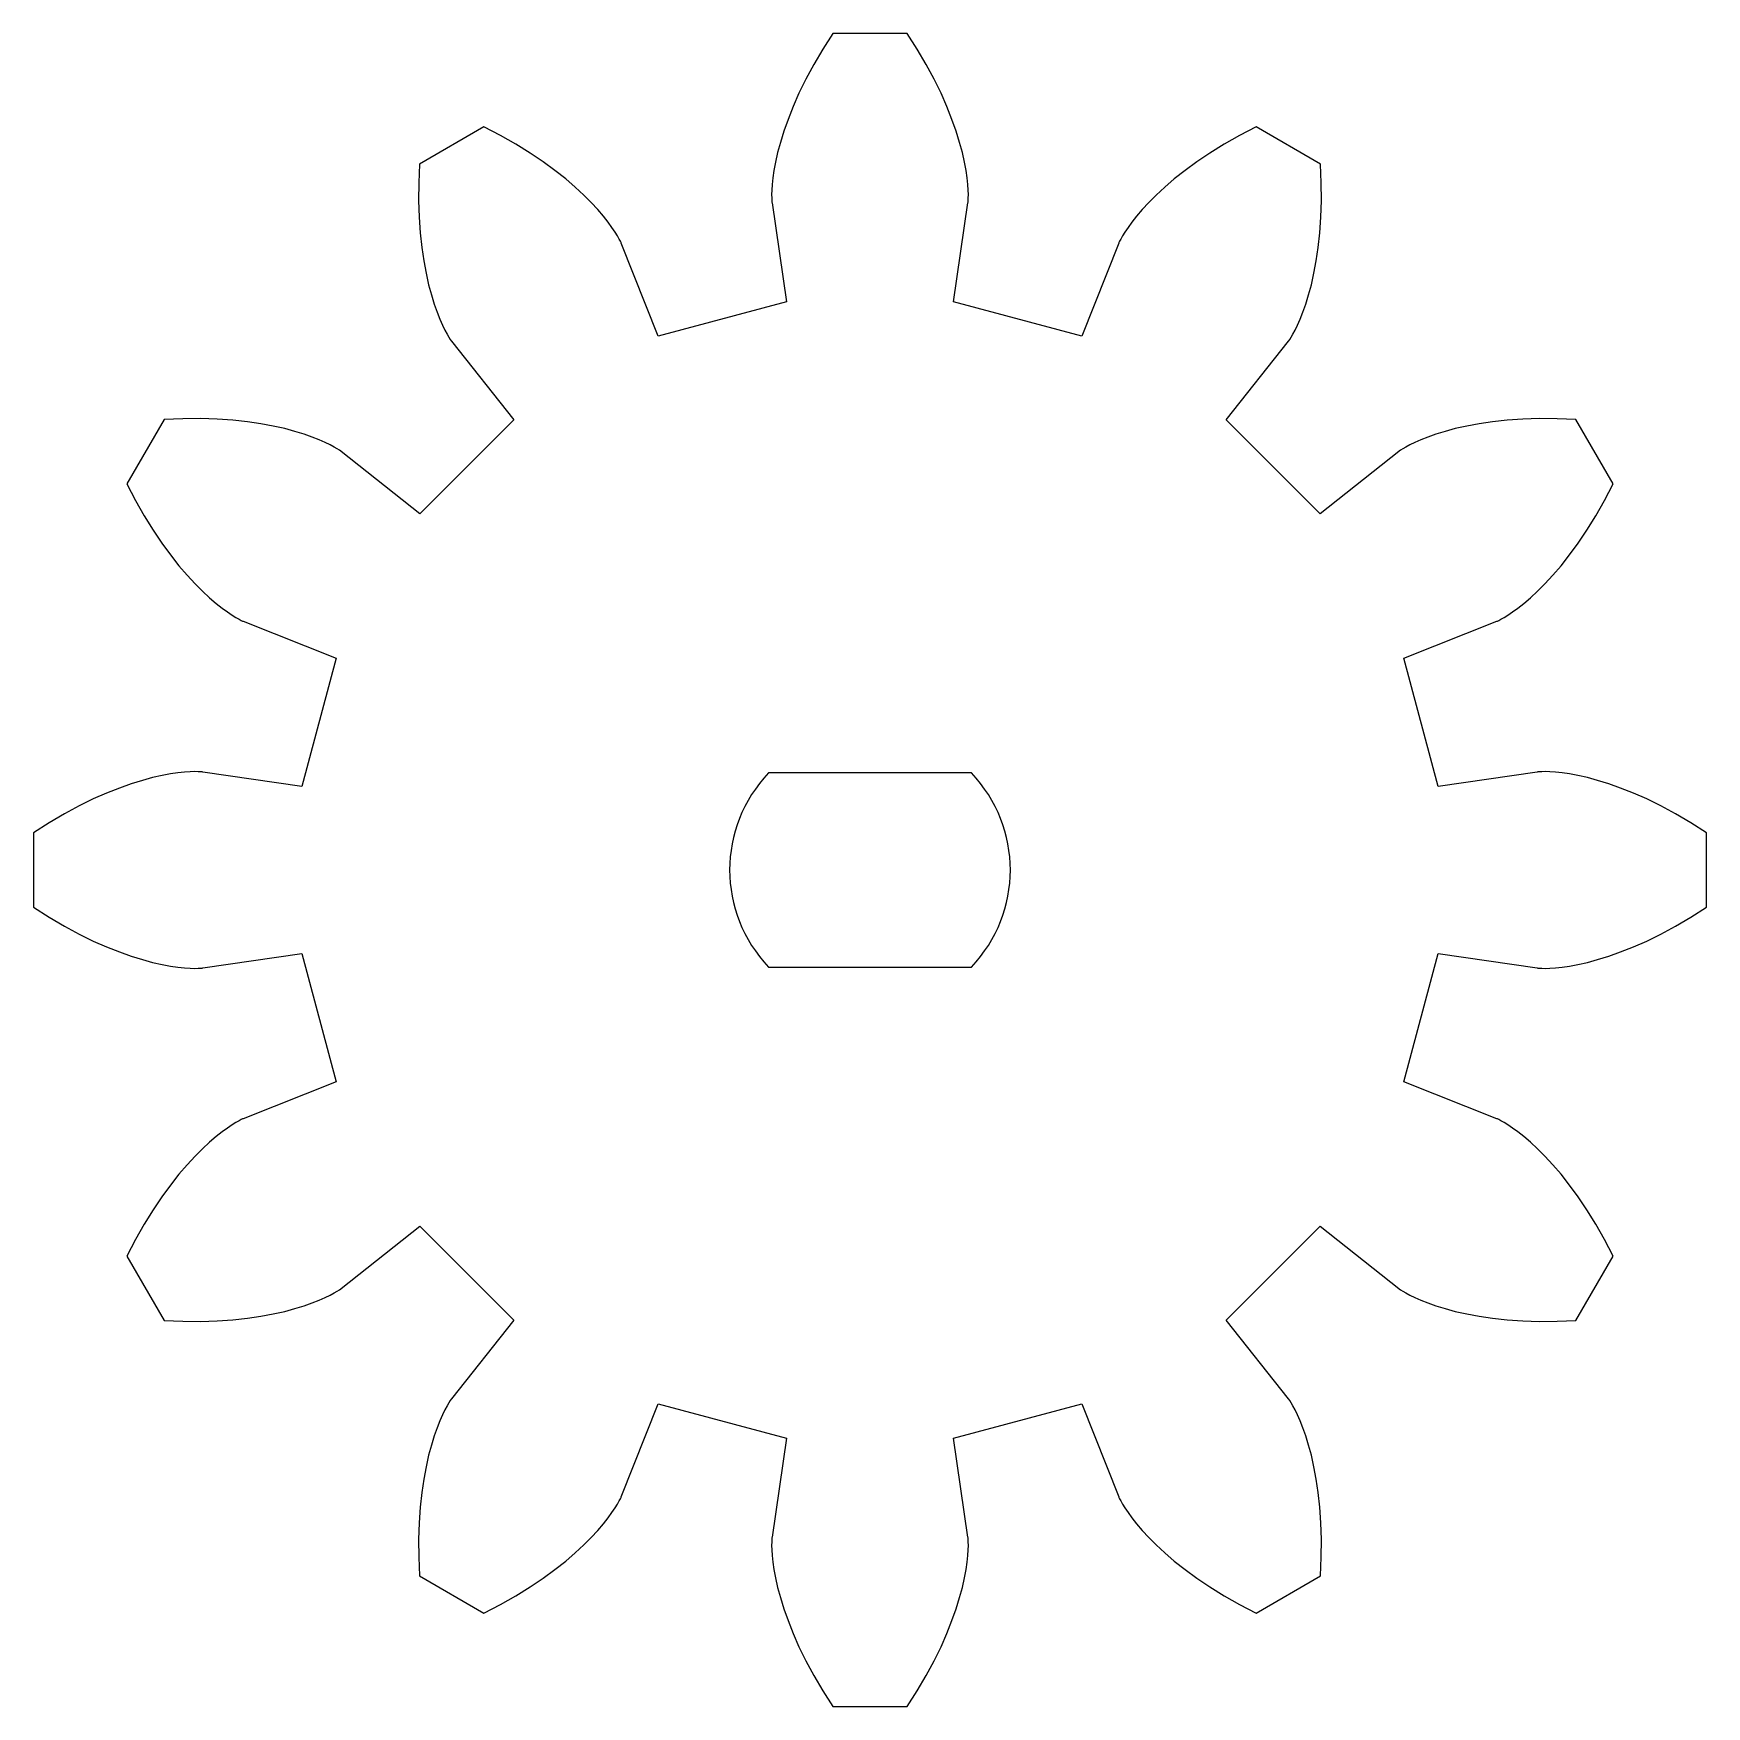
# Model space of a CAD drawing. Header units: millimetres. Extents: x -15.7 to 15.7, y -15.7 to 15.7.
import ezdxf

# ---------------------------------------------------------------- set-up
doc = ezdxf.new("R2010")
doc.units = ezdxf.units.MM

msp = doc.modelspace()

# ---------------------------------------------------------------- linework, layer by layer
at = {"color": 7, "linetype": 'Continuous', "lineweight": 25}
for p, q in [((-0.698, 15.735), (-0.888, 15.438)), ((0.698, 15.735), (-0.698, 15.735)), ((0.888, 15.438), (0.698, 15.735)), ((-0.888, 15.438), (-1.057, 15.151)), ((1.057, 15.151), (0.888, 15.438)), ((-1.057, 15.151), (-1.206, 14.875)), ((1.206, 14.875), (1.057, 15.151)), ((-1.206, 14.875), (-1.336, 14.61)), ((1.336, 14.61), (1.206, 14.875)), ((-1.336, 14.61), (-1.447, 14.358)), ((1.447, 14.358), (1.336, 14.61)), ((-1.447, 14.358), (-1.542, 14.119)), ((1.542, 14.119), (1.447, 14.358)), ((-7.263, 13.976), (-8.472, 13.277)), ((-6.95, 13.814), (-7.263, 13.976)), ((-1.621, 13.895), (-1.685, 13.686)), ((-1.542, 14.119), (-1.621, 13.895)), ((1.621, 13.895), (1.542, 14.119)), ((1.685, 13.686), (1.621, 13.895)), ((7.263, 13.976), (6.95, 13.814)), ((8.472, 13.277), (7.263, 13.976)), ((-6.66, 13.65), (-6.95, 13.814)), ((-6.393, 13.485), (-6.66, 13.65)), ((-1.685, 13.686), (-1.737, 13.493)), ((1.737, 13.493), (1.685, 13.686)), ((6.66, 13.65), (6.393, 13.485)), ((6.95, 13.814), (6.66, 13.65)), ((-8.472, 13.277), (-8.489, 12.926)), ((-6.148, 13.32), (-6.393, 13.485)), ((-5.926, 13.158), (-6.148, 13.32)), ((-1.777, 13.316), (-1.806, 13.157)), ((-1.737, 13.493), (-1.777, 13.316)), ((1.777, 13.316), (1.737, 13.493)), ((1.806, 13.157), (1.777, 13.316)), ((6.148, 13.32), (5.926, 13.158)), ((6.393, 13.485), (6.148, 13.32)), ((8.489, 12.926), (8.472, 13.277)), ((-8.489, 12.926), (-8.491, 12.593)), ((-5.724, 12.998), (-5.926, 13.158)), ((-5.544, 12.843), (-5.724, 12.998)), ((-1.827, 13.016), (-1.84, 12.893)), ((-1.806, 13.157), (-1.827, 13.016)), ((1.827, 13.016), (1.806, 13.157)), ((1.84, 12.893), (1.827, 13.016)), ((5.724, 12.998), (5.544, 12.843)), ((5.926, 13.158), (5.724, 12.998)), ((8.491, 12.593), (8.489, 12.926)), ((-8.491, 12.593), (-8.482, 12.279)), ((-5.383, 12.695), (-5.544, 12.843)), ((-5.242, 12.553), (-5.383, 12.695)), ((-1.847, 12.789), (-1.85, 12.703)), ((-1.85, 12.703), (-1.849, 12.637)), ((-1.849, 12.637), (-1.847, 12.589)), ((-1.84, 12.893), (-1.847, 12.789)), ((-1.847, 12.589), (-1.844, 12.561)), ((1.847, 12.789), (1.84, 12.893)), ((1.844, 12.561), (1.847, 12.589)), ((1.85, 12.703), (1.847, 12.789)), ((1.847, 12.589), (1.849, 12.637)), ((1.849, 12.637), (1.85, 12.703)), ((5.383, 12.695), (5.242, 12.553)), ((5.544, 12.843), (5.383, 12.695)), ((8.482, 12.279), (8.491, 12.593)), ((-8.482, 12.279), (-8.462, 11.985)), ((-5.12, 12.421), (-5.242, 12.553)), ((-5.014, 12.298), (-5.12, 12.421)), ((-4.926, 12.186), (-5.014, 12.298)), ((-1.844, 12.561), (-1.843, 12.551)), ((-1.843, 12.551), (-1.569, 10.685)), ((1.569, 10.685), (1.843, 12.551)), ((1.843, 12.551), (1.844, 12.561)), ((5.014, 12.298), (4.926, 12.186)), ((5.12, 12.421), (5.014, 12.298)), ((5.242, 12.553), (5.12, 12.421)), ((8.462, 11.985), (8.482, 12.279)), ((-8.462, 11.985), (-8.432, 11.711)), ((-4.853, 12.086), (-4.926, 12.186)), ((-4.795, 11.999), (-4.853, 12.086)), ((-4.75, 11.926), (-4.795, 11.999)), ((4.795, 11.999), (4.75, 11.926)), ((4.853, 12.086), (4.795, 11.999)), ((4.926, 12.186), (4.853, 12.086)), ((8.432, 11.711), (8.462, 11.985)), ((-8.432, 11.711), (-8.395, 11.457)), ((-4.717, 11.868), (-4.75, 11.926)), ((-4.695, 11.826), (-4.717, 11.868)), ((-4.683, 11.8), (-4.695, 11.826)), ((-4.679, 11.791), (-4.683, 11.8)), ((-3.984, 10.038), (-4.679, 11.791)), ((4.679, 11.791), (3.984, 10.038)), ((4.683, 11.8), (4.679, 11.791)), ((4.695, 11.826), (4.683, 11.8)), ((4.717, 11.868), (4.695, 11.826)), ((4.75, 11.926), (4.717, 11.868)), ((8.395, 11.457), (8.432, 11.711)), ((-8.395, 11.457), (-8.351, 11.223)), ((8.351, 11.223), (8.395, 11.457)), ((-8.351, 11.223), (-8.302, 11.009)), ((8.302, 11.009), (8.351, 11.223)), ((-8.302, 11.009), (-8.25, 10.817)), ((-8.25, 10.817), (-8.197, 10.644)), ((8.197, 10.644), (8.25, 10.817)), ((8.25, 10.817), (8.302, 11.009)), ((-8.197, 10.644), (-8.143, 10.491)), ((-8.143, 10.491), (-8.09, 10.359)), ((-1.569, 10.685), (-3.984, 10.038)), ((3.984, 10.038), (1.569, 10.685)), ((8.09, 10.359), (8.143, 10.491)), ((8.143, 10.491), (8.197, 10.644)), ((-8.09, 10.359), (-8.04, 10.246)), ((-8.04, 10.246), (-7.994, 10.152)), ((-7.994, 10.152), (-7.953, 10.077)), ((-7.953, 10.077), (-7.92, 10.019)), ((7.92, 10.019), (7.953, 10.077)), ((7.953, 10.077), (7.994, 10.152)), ((7.994, 10.152), (8.04, 10.246)), ((8.04, 10.246), (8.09, 10.359)), ((-7.92, 10.019), (-7.894, 9.979)), ((-7.894, 9.979), (-7.878, 9.956)), ((-7.878, 9.956), (-7.872, 9.948)), ((-7.872, 9.948), (-6.702, 8.469)), ((6.702, 8.469), (7.872, 9.948)), ((7.872, 9.948), (7.878, 9.956)), ((7.878, 9.956), (7.894, 9.979)), ((7.894, 9.979), (7.92, 10.019)), ((-13.277, 8.472), (-13.976, 7.263)), ((-12.926, 8.489), (-13.277, 8.472)), ((-12.593, 8.491), (-12.926, 8.489)), ((-12.279, 8.482), (-12.593, 8.491)), ((-11.985, 8.462), (-12.279, 8.482)), ((-11.711, 8.432), (-11.985, 8.462)), ((-11.457, 8.395), (-11.711, 8.432)), ((-11.223, 8.351), (-11.457, 8.395)), ((-11.009, 8.302), (-11.223, 8.351)), ((-10.817, 8.25), (-11.009, 8.302)), ((-10.644, 8.197), (-10.817, 8.25)), ((-10.491, 8.143), (-10.644, 8.197)), ((-6.702, 8.469), (-8.469, 6.702)), ((8.469, 6.702), (6.702, 8.469)), ((10.644, 8.197), (10.491, 8.143)), ((10.817, 8.25), (10.644, 8.197)), ((11.009, 8.302), (10.817, 8.25)), ((11.223, 8.351), (11.009, 8.302)), ((11.457, 8.395), (11.223, 8.351)), ((11.711, 8.432), (11.457, 8.395)), ((11.985, 8.462), (11.711, 8.432)), ((12.279, 8.482), (11.985, 8.462)), ((12.593, 8.491), (12.279, 8.482)), ((12.926, 8.489), (12.593, 8.491)), ((13.277, 8.472), (12.926, 8.489)), ((13.976, 7.263), (13.277, 8.472)), ((-10.359, 8.09), (-10.491, 8.143)), ((-10.246, 8.04), (-10.359, 8.09)), ((-10.152, 7.994), (-10.246, 8.04)), ((-10.077, 7.953), (-10.152, 7.994)), ((-10.019, 7.92), (-10.077, 7.953)), ((-9.979, 7.894), (-10.019, 7.92)), ((-9.956, 7.878), (-9.979, 7.894)), ((-9.948, 7.872), (-9.956, 7.878)), ((-8.469, 6.702), (-9.948, 7.872)), ((9.948, 7.872), (8.469, 6.702)), ((9.956, 7.878), (9.948, 7.872)), ((9.979, 7.894), (9.956, 7.878)), ((10.019, 7.92), (9.979, 7.894)), ((10.077, 7.953), (10.019, 7.92)), ((10.152, 7.994), (10.077, 7.953)), ((10.246, 8.04), (10.152, 7.994)), ((10.359, 8.09), (10.246, 8.04)), ((10.491, 8.143), (10.359, 8.09)), ((-13.976, 7.263), (-13.814, 6.95)), ((13.814, 6.95), (13.976, 7.263)), ((-13.814, 6.95), (-13.65, 6.66)), ((13.65, 6.66), (13.814, 6.95)), ((-13.65, 6.66), (-13.485, 6.393)), ((13.485, 6.393), (13.65, 6.66)), ((-13.485, 6.393), (-13.32, 6.148)), ((13.32, 6.148), (13.485, 6.393)), ((-13.32, 6.148), (-13.158, 5.926)), ((13.158, 5.926), (13.32, 6.148)), ((-13.158, 5.926), (-12.998, 5.724)), ((-12.998, 5.724), (-12.843, 5.544)), ((12.843, 5.544), (12.998, 5.724)), ((12.998, 5.724), (13.158, 5.926)), ((-12.843, 5.544), (-12.695, 5.383)), ((-12.695, 5.383), (-12.553, 5.242)), ((12.553, 5.242), (12.695, 5.383)), ((12.695, 5.383), (12.843, 5.544)), ((-12.553, 5.242), (-12.421, 5.12)), ((-12.421, 5.12), (-12.298, 5.014)), ((12.298, 5.014), (12.421, 5.12)), ((12.421, 5.12), (12.553, 5.242)), ((-12.298, 5.014), (-12.186, 4.926)), ((-12.186, 4.926), (-12.086, 4.853)), ((-12.086, 4.853), (-11.999, 4.795)), ((-11.999, 4.795), (-11.926, 4.75)), ((-11.926, 4.75), (-11.868, 4.717)), ((11.868, 4.717), (11.926, 4.75)), ((11.926, 4.75), (11.999, 4.795)), ((11.999, 4.795), (12.086, 4.853)), ((12.086, 4.853), (12.186, 4.926)), ((12.186, 4.926), (12.298, 5.014)), ((-11.868, 4.717), (-11.826, 4.695)), ((-11.826, 4.695), (-11.8, 4.683)), ((-11.8, 4.683), (-11.791, 4.679)), ((-11.791, 4.679), (-10.038, 3.984)), ((10.038, 3.984), (11.791, 4.679)), ((11.791, 4.679), (11.8, 4.683)), ((11.8, 4.683), (11.826, 4.695)), ((11.826, 4.695), (11.868, 4.717)), ((-10.038, 3.984), (-10.685, 1.569)), ((10.685, 1.569), (10.038, 3.984)), ((-13.895, 1.621), (-14.119, 1.542)), ((-13.686, 1.685), (-13.895, 1.621)), ((-13.493, 1.737), (-13.686, 1.685)), ((-13.316, 1.777), (-13.493, 1.737)), ((-13.157, 1.806), (-13.316, 1.777)), ((-13.016, 1.827), (-13.157, 1.806)), ((-12.893, 1.84), (-13.016, 1.827)), ((-12.789, 1.847), (-12.893, 1.84)), ((-12.703, 1.85), (-12.789, 1.847)), ((-12.637, 1.849), (-12.703, 1.85)), ((-12.589, 1.847), (-12.637, 1.849)), ((-12.561, 1.844), (-12.589, 1.847)), ((-12.551, 1.843), (-12.561, 1.844)), ((-10.685, 1.569), (-12.551, 1.843)), ((1.908, 1.825), (-1.908, 1.825)), ((12.551, 1.843), (10.685, 1.569)), ((12.561, 1.844), (12.551, 1.843)), ((12.589, 1.847), (12.561, 1.844)), ((12.637, 1.849), (12.589, 1.847)), ((12.703, 1.85), (12.637, 1.849)), ((12.789, 1.847), (12.703, 1.85)), ((12.893, 1.84), (12.789, 1.847)), ((13.016, 1.827), (12.893, 1.84)), ((13.157, 1.806), (13.016, 1.827)), ((13.316, 1.777), (13.157, 1.806)), ((13.493, 1.737), (13.316, 1.777)), ((13.686, 1.685), (13.493, 1.737)), ((13.895, 1.621), (13.686, 1.685)), ((14.119, 1.542), (13.895, 1.621)), ((-14.61, 1.336), (-14.875, 1.206)), ((-14.358, 1.447), (-14.61, 1.336)), ((-14.119, 1.542), (-14.358, 1.447)), ((14.358, 1.447), (14.119, 1.542)), ((14.61, 1.336), (14.358, 1.447)), ((14.875, 1.206), (14.61, 1.336)), ((-15.151, 1.057), (-15.438, 0.888)), ((-14.875, 1.206), (-15.151, 1.057)), ((15.151, 1.057), (14.875, 1.206)), ((15.438, 0.888), (15.151, 1.057)), ((-15.438, 0.888), (-15.735, 0.698)), ((-15.735, 0.698), (-15.735, -0.698)), ((15.735, 0.698), (15.438, 0.888)), ((15.735, -0.698), (15.735, 0.698)), ((-15.735, -0.698), (-15.438, -0.888)), ((-15.438, -0.888), (-15.151, -1.057)), ((15.151, -1.057), (15.438, -0.888)), ((15.438, -0.888), (15.735, -0.698)), ((-15.151, -1.057), (-14.875, -1.206)), ((-14.875, -1.206), (-14.61, -1.336)), ((14.61, -1.336), (14.875, -1.206)), ((14.875, -1.206), (15.151, -1.057)), ((-14.61, -1.336), (-14.358, -1.447)), ((-14.358, -1.447), (-14.119, -1.542)), ((-14.119, -1.542), (-13.895, -1.621)), ((-12.551, -1.843), (-10.685, -1.569)), ((-10.685, -1.569), (-10.038, -3.984)), ((10.038, -3.984), (10.685, -1.569)), ((10.685, -1.569), (12.551, -1.843)), ((13.895, -1.621), (14.119, -1.542)), ((14.119, -1.542), (14.358, -1.447)), ((14.358, -1.447), (14.61, -1.336)), ((-13.895, -1.621), (-13.686, -1.685)), ((-13.686, -1.685), (-13.493, -1.737)), ((-13.493, -1.737), (-13.316, -1.777)), ((-13.316, -1.777), (-13.157, -1.806)), ((-13.157, -1.806), (-13.016, -1.827)), ((-13.016, -1.827), (-12.893, -1.84)), ((-12.893, -1.84), (-12.789, -1.847)), ((-12.789, -1.847), (-12.703, -1.85)), ((-12.703, -1.85), (-12.637, -1.849)), ((-12.637, -1.849), (-12.589, -1.847)), ((-12.589, -1.847), (-12.561, -1.844)), ((-12.561, -1.844), (-12.551, -1.843)), ((-1.908, -1.825), (1.908, -1.825)), ((12.551, -1.843), (12.561, -1.844)), ((12.561, -1.844), (12.589, -1.847)), ((12.589, -1.847), (12.637, -1.849)), ((12.637, -1.849), (12.703, -1.85)), ((12.703, -1.85), (12.789, -1.847)), ((12.789, -1.847), (12.893, -1.84)), ((12.893, -1.84), (13.016, -1.827)), ((13.016, -1.827), (13.157, -1.806)), ((13.157, -1.806), (13.316, -1.777)), ((13.316, -1.777), (13.493, -1.737)), ((13.493, -1.737), (13.686, -1.685)), ((13.686, -1.685), (13.895, -1.621)), ((-10.038, -3.984), (-11.791, -4.679)), ((11.791, -4.679), (10.038, -3.984)), ((-11.868, -4.717), (-11.926, -4.75)), ((-11.826, -4.695), (-11.868, -4.717)), ((-11.8, -4.683), (-11.826, -4.695)), ((-11.791, -4.679), (-11.8, -4.683)), ((11.8, -4.683), (11.791, -4.679)), ((11.826, -4.695), (11.8, -4.683)), ((11.868, -4.717), (11.826, -4.695)), ((11.926, -4.75), (11.868, -4.717)), ((-12.298, -5.014), (-12.421, -5.12)), ((-12.186, -4.926), (-12.298, -5.014)), ((-12.086, -4.853), (-12.186, -4.926)), ((-11.999, -4.795), (-12.086, -4.853)), ((-11.926, -4.75), (-11.999, -4.795)), ((11.999, -4.795), (11.926, -4.75)), ((12.086, -4.853), (11.999, -4.795)), ((12.186, -4.926), (12.086, -4.853)), ((12.298, -5.014), (12.186, -4.926)), ((12.421, -5.12), (12.298, -5.014)), ((-12.553, -5.242), (-12.695, -5.383)), ((-12.421, -5.12), (-12.553, -5.242)), ((12.553, -5.242), (12.421, -5.12)), ((12.695, -5.383), (12.553, -5.242)), ((-12.843, -5.544), (-12.998, -5.724)), ((-12.695, -5.383), (-12.843, -5.544)), ((12.843, -5.544), (12.695, -5.383)), ((12.998, -5.724), (12.843, -5.544)), ((-13.158, -5.926), (-13.32, -6.148)), ((-12.998, -5.724), (-13.158, -5.926)), ((13.158, -5.926), (12.998, -5.724)), ((13.32, -6.148), (13.158, -5.926)), ((-13.32, -6.148), (-13.485, -6.393)), ((13.485, -6.393), (13.32, -6.148)), ((-13.485, -6.393), (-13.65, -6.66)), ((13.65, -6.66), (13.485, -6.393)), ((-13.65, -6.66), (-13.814, -6.95)), ((-9.948, -7.872), (-8.469, -6.702)), ((-8.469, -6.702), (-6.702, -8.469)), ((6.702, -8.469), (8.469, -6.702)), ((8.469, -6.702), (9.948, -7.872)), ((13.814, -6.95), (13.65, -6.66)), ((-13.814, -6.95), (-13.976, -7.263)), ((13.976, -7.263), (13.814, -6.95)), ((-13.976, -7.263), (-13.277, -8.472)), ((13.277, -8.472), (13.976, -7.263)), ((-10.644, -8.197), (-10.491, -8.143)), ((-10.491, -8.143), (-10.359, -8.09)), ((-10.359, -8.09), (-10.246, -8.04)), ((-10.246, -8.04), (-10.152, -7.994)), ((-10.152, -7.994), (-10.077, -7.953)), ((-10.077, -7.953), (-10.019, -7.92)), ((-10.019, -7.92), (-9.979, -7.894)), ((-9.979, -7.894), (-9.956, -7.878)), ((-9.956, -7.878), (-9.948, -7.872)), ((9.948, -7.872), (9.956, -7.878)), ((9.956, -7.878), (9.979, -7.894)), ((9.979, -7.894), (10.019, -7.92)), ((10.019, -7.92), (10.077, -7.953)), ((10.077, -7.953), (10.152, -7.994)), ((10.152, -7.994), (10.246, -8.04)), ((10.246, -8.04), (10.359, -8.09)), ((10.359, -8.09), (10.491, -8.143)), ((10.491, -8.143), (10.644, -8.197)), ((-13.277, -8.472), (-12.926, -8.489)), ((-12.926, -8.489), (-12.593, -8.491)), ((-12.593, -8.491), (-12.279, -8.482)), ((-12.279, -8.482), (-11.985, -8.462)), ((-11.985, -8.462), (-11.711, -8.432)), ((-11.711, -8.432), (-11.457, -8.395)), ((-11.457, -8.395), (-11.223, -8.351)), ((-11.223, -8.351), (-11.009, -8.302)), ((-11.009, -8.302), (-10.817, -8.25)), ((-10.817, -8.25), (-10.644, -8.197)), ((-6.702, -8.469), (-7.872, -9.948)), ((7.872, -9.948), (6.702, -8.469)), ((10.644, -8.197), (10.817, -8.25)), ((10.817, -8.25), (11.009, -8.302)), ((11.009, -8.302), (11.223, -8.351)), ((11.223, -8.351), (11.457, -8.395)), ((11.457, -8.395), (11.711, -8.432)), ((11.711, -8.432), (11.985, -8.462)), ((11.985, -8.462), (12.279, -8.482)), ((12.279, -8.482), (12.593, -8.491)), ((12.593, -8.491), (12.926, -8.489)), ((12.926, -8.489), (13.277, -8.472)), ((-7.92, -10.019), (-7.953, -10.077)), ((-7.894, -9.979), (-7.92, -10.019)), ((-7.878, -9.956), (-7.894, -9.979)), ((-7.872, -9.948), (-7.878, -9.956)), ((-4.679, -11.791), (-3.984, -10.038)), ((-3.984, -10.038), (-1.569, -10.685)), ((1.569, -10.685), (3.984, -10.038)), ((3.984, -10.038), (4.679, -11.791)), ((7.878, -9.956), (7.872, -9.948)), ((7.894, -9.979), (7.878, -9.956)), ((7.92, -10.019), (7.894, -9.979)), ((7.953, -10.077), (7.92, -10.019)), ((-8.09, -10.359), (-8.143, -10.491)), ((-8.04, -10.246), (-8.09, -10.359)), ((-7.994, -10.152), (-8.04, -10.246)), ((-7.953, -10.077), (-7.994, -10.152)), ((7.994, -10.152), (7.953, -10.077)), ((8.04, -10.246), (7.994, -10.152)), ((8.09, -10.359), (8.04, -10.246)), ((8.143, -10.491), (8.09, -10.359)), ((-8.197, -10.644), (-8.25, -10.817)), ((-8.143, -10.491), (-8.197, -10.644)), ((-1.569, -10.685), (-1.843, -12.551)), ((1.843, -12.551), (1.569, -10.685)), ((8.197, -10.644), (8.143, -10.491)), ((8.25, -10.817), (8.197, -10.644)), ((-8.302, -11.009), (-8.351, -11.223)), ((-8.25, -10.817), (-8.302, -11.009)), ((8.302, -11.009), (8.25, -10.817)), ((8.351, -11.223), (8.302, -11.009)), ((-8.351, -11.223), (-8.395, -11.457)), ((8.395, -11.457), (8.351, -11.223)), ((-8.395, -11.457), (-8.432, -11.711)), ((8.432, -11.711), (8.395, -11.457)), ((-8.432, -11.711), (-8.462, -11.985)), ((-4.795, -11.999), (-4.75, -11.926)), ((-4.75, -11.926), (-4.717, -11.868)), ((-4.717, -11.868), (-4.695, -11.826)), ((-4.695, -11.826), (-4.683, -11.8)), ((-4.683, -11.8), (-4.679, -11.791)), ((4.679, -11.791), (4.683, -11.8)), ((4.683, -11.8), (4.695, -11.826)), ((4.695, -11.826), (4.717, -11.868)), ((4.717, -11.868), (4.75, -11.926)), ((4.75, -11.926), (4.795, -11.999)), ((8.462, -11.985), (8.432, -11.711)), ((-8.462, -11.985), (-8.482, -12.279)), ((-5.014, -12.298), (-4.926, -12.186)), ((-4.926, -12.186), (-4.853, -12.086)), ((-4.853, -12.086), (-4.795, -11.999)), ((4.795, -11.999), (4.853, -12.086)), ((4.853, -12.086), (4.926, -12.186)), ((4.926, -12.186), (5.014, -12.298)), ((8.482, -12.279), (8.462, -11.985)), ((-8.482, -12.279), (-8.491, -12.593)), ((-5.383, -12.695), (-5.242, -12.553)), ((-5.242, -12.553), (-5.12, -12.421)), ((-5.12, -12.421), (-5.014, -12.298)), ((-1.844, -12.561), (-1.847, -12.589)), ((-1.843, -12.551), (-1.844, -12.561)), ((1.844, -12.561), (1.843, -12.551)), ((1.847, -12.589), (1.844, -12.561)), ((5.014, -12.298), (5.12, -12.421)), ((5.12, -12.421), (5.242, -12.553)), ((5.242, -12.553), (5.383, -12.695)), ((8.491, -12.593), (8.482, -12.279)), ((-8.491, -12.593), (-8.489, -12.926)), ((-5.724, -12.998), (-5.544, -12.843)), ((-5.544, -12.843), (-5.383, -12.695)), ((-1.849, -12.637), (-1.85, -12.703)), ((-1.85, -12.703), (-1.847, -12.789)), ((-1.847, -12.589), (-1.849, -12.637)), ((-1.847, -12.789), (-1.84, -12.893)), ((-1.84, -12.893), (-1.827, -13.016)), ((1.827, -13.016), (1.84, -12.893)), ((1.84, -12.893), (1.847, -12.789)), ((1.849, -12.637), (1.847, -12.589)), ((1.847, -12.789), (1.85, -12.703)), ((1.85, -12.703), (1.849, -12.637)), ((5.383, -12.695), (5.544, -12.843)), ((5.544, -12.843), (5.724, -12.998)), ((8.489, -12.926), (8.491, -12.593)), ((-8.489, -12.926), (-8.472, -13.277)), ((-6.148, -13.32), (-5.926, -13.158)), ((-5.926, -13.158), (-5.724, -12.998)), ((-1.827, -13.016), (-1.806, -13.157)), ((-1.806, -13.157), (-1.777, -13.316)), ((1.777, -13.316), (1.806, -13.157)), ((1.806, -13.157), (1.827, -13.016)), ((5.724, -12.998), (5.926, -13.158)), ((5.926, -13.158), (6.148, -13.32)), ((8.472, -13.277), (8.489, -12.926)), ((-8.472, -13.277), (-7.263, -13.976)), ((-6.66, -13.65), (-6.393, -13.485)), ((-6.393, -13.485), (-6.148, -13.32)), ((-1.777, -13.316), (-1.737, -13.493)), ((-1.737, -13.493), (-1.685, -13.686)), ((1.685, -13.686), (1.737, -13.493)), ((1.737, -13.493), (1.777, -13.316)), ((6.148, -13.32), (6.393, -13.485)), ((6.393, -13.485), (6.66, -13.65)), ((7.263, -13.976), (8.472, -13.277)), ((-7.263, -13.976), (-6.95, -13.814)), ((-6.95, -13.814), (-6.66, -13.65)), ((-1.685, -13.686), (-1.621, -13.895)), ((1.621, -13.895), (1.685, -13.686)), ((6.66, -13.65), (6.95, -13.814)), ((6.95, -13.814), (7.263, -13.976)), ((-1.621, -13.895), (-1.542, -14.119)), ((-1.542, -14.119), (-1.447, -14.358)), ((1.447, -14.358), (1.542, -14.119)), ((1.542, -14.119), (1.621, -13.895)), ((-1.447, -14.358), (-1.336, -14.61)), ((1.336, -14.61), (1.447, -14.358)), ((-1.336, -14.61), (-1.206, -14.875)), ((1.206, -14.875), (1.336, -14.61)), ((-1.206, -14.875), (-1.057, -15.151)), ((1.057, -15.151), (1.206, -14.875)), ((-1.057, -15.151), (-0.888, -15.438)), ((0.888, -15.438), (1.057, -15.151)), ((-0.888, -15.438), (-0.698, -15.735)), ((-0.698, -15.735), (0.698, -15.735)), ((0.698, -15.735), (0.888, -15.438))]:
    msp.add_line(p, q, dxfattribs=at)
for start, end in [(136.2679, 223.7321), (316.2679, 43.7321)]:
    msp.add_arc((0, 0), 2.64, start, end, dxfattribs=at)

doc.saveas('drawing.dxf')
